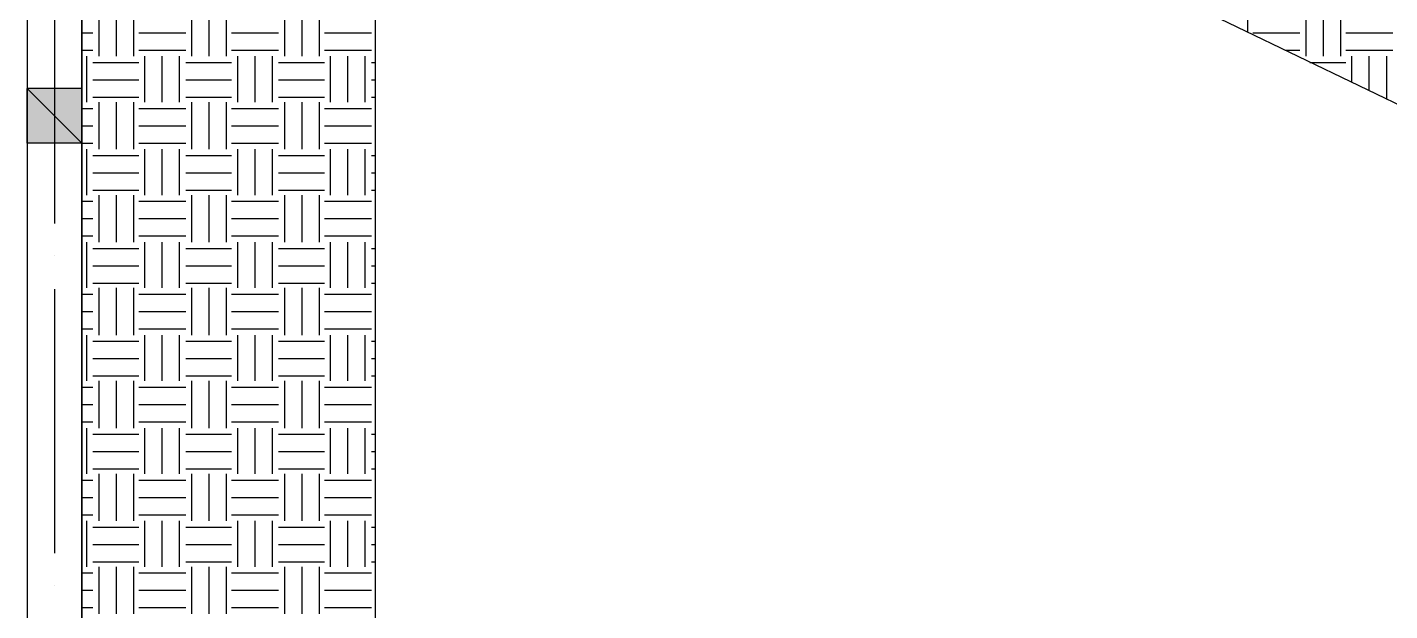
# Model space of a CAD drawing. Header units: millimetres. Extents: x 3504 to 3889, y 1729 to 1927.
# Drawn here: x 3548.91 to 3595.5, y 1833.23 to 1853.17 of the extents above; entities that cross this region are included whole.
import ezdxf

# ---------------------------------------------------------------- set-up
doc = ezdxf.new("R2010")
doc.units = ezdxf.units.MM

msp = doc.modelspace()

# ---------------------------------------------------------------- hatches: boundary and pattern name
at = {"true_color": 0x000000}
h = msp.add_hatch(color=18, dxfattribs=at)
h.paths.add_polyline_path([(3550.776, 1851.073), (3548.914, 1851.073), (3550.776, 1849.21)])
h.paths.add_polyline_path([(3548.914, 1851.073), (3550.776, 1849.21), (3548.914, 1849.21)])

# ---------------------------------------------------------------- linework, layer by layer
at = {"color": 18, "linetype": 'Continuous', "lineweight": -2, "true_color": 0x000000}
for p, q in [((3548.914, 1886.252), (3548.914, 1736.9)), ((3550.776, 1885.363), (3550.776, 1736.9)), ((3550.776, 1814.412), (3550.776, 1885.363)), ((3561.698, 1866.948), (3661.182, 1819.026)), ((3560.809, 1866.397), (3560.809, 1818.476)), ((3549.845, 1855.475), (3549.845, 1846.458)), ((3551.369, 1852.173), (3551.369, 1853.782)), ((3551.962, 1852.173), (3551.962, 1853.782)), ((3552.554, 1852.173), (3552.554, 1853.782)), ((3554.544, 1852.173), (3554.544, 1853.782)), ((3555.137, 1852.173), (3555.137, 1853.782)), ((3555.729, 1852.173), (3555.729, 1853.782)), ((3557.719, 1852.173), (3557.719, 1853.782)), ((3558.312, 1852.173), (3558.312, 1853.782)), ((3558.904, 1852.173), (3558.904, 1853.782)), ((3590.654, 1853.02), (3590.654, 1853.782)), ((3592.644, 1852.173), (3592.644, 1853.782)), ((3593.237, 1852.173), (3593.237, 1853.782)), ((3593.829, 1852.173), (3593.829, 1853.782)), ((3550.776, 1852.978), (3551.157, 1852.978)), ((3552.724, 1852.978), (3554.332, 1852.978)), ((3555.899, 1852.978), (3557.507, 1852.978)), ((3559.074, 1852.978), (3560.682, 1852.978)), ((3590.824, 1852.978), (3592.432, 1852.978)), ((3593.999, 1852.978), (3595.607, 1852.978)), ((3550.776, 1852.385), (3551.157, 1852.385)), ((3552.724, 1852.385), (3554.332, 1852.385)), ((3555.899, 1852.385), (3557.507, 1852.385)), ((3559.074, 1852.385), (3560.682, 1852.385)), ((3591.924, 1852.385), (3592.432, 1852.385)), ((3593.999, 1852.385), (3595.607, 1852.385)), ((3550.946, 1850.607), (3550.946, 1852.173)), ((3551.157, 1851.962), (3552.724, 1851.962)), ((3552.935, 1850.607), (3552.935, 1852.173)), ((3553.528, 1850.607), (3553.528, 1852.173)), ((3554.121, 1850.607), (3554.121, 1852.173)), ((3554.332, 1851.962), (3555.899, 1851.962)), ((3556.11, 1850.607), (3556.11, 1852.173)), ((3556.703, 1850.607), (3556.703, 1852.173)), ((3557.296, 1850.607), (3557.296, 1852.173)), ((3557.507, 1851.962), (3559.074, 1851.962)), ((3559.285, 1850.607), (3559.285, 1852.173)), ((3559.878, 1850.607), (3559.878, 1852.173)), ((3560.471, 1850.607), (3560.471, 1852.173)), ((3560.682, 1851.962), (3560.809, 1851.962)), ((3592.771, 1851.962), (3593.999, 1851.962)), ((3594.21, 1851.284), (3594.21, 1852.173)), ((3594.803, 1850.988), (3594.803, 1852.173)), ((3595.396, 1850.692), (3595.396, 1852.173)), ((3550.776, 1851.073), (3548.914, 1851.073)), ((3551.157, 1851.369), (3552.724, 1851.369)), ((3554.332, 1851.369), (3555.899, 1851.369)), ((3557.507, 1851.369), (3559.074, 1851.369)), ((3560.682, 1851.369), (3560.809, 1851.369)), ((3593.999, 1851.369), (3593.999, 1851.369)), ((3551.157, 1850.776), (3552.724, 1850.776)), ((3551.369, 1848.998), (3551.369, 1850.607)), ((3551.962, 1848.998), (3551.962, 1850.607)), ((3552.554, 1848.998), (3552.554, 1850.607)), ((3554.332, 1850.776), (3555.899, 1850.776)), ((3554.544, 1848.998), (3554.544, 1850.607)), ((3555.137, 1848.998), (3555.137, 1850.607)), ((3555.729, 1848.998), (3555.729, 1850.607)), ((3557.507, 1850.776), (3559.074, 1850.776)), ((3557.719, 1848.998), (3557.719, 1850.607)), ((3558.312, 1848.998), (3558.312, 1850.607)), ((3558.904, 1848.998), (3558.904, 1850.607)), ((3560.682, 1850.776), (3560.809, 1850.776)), ((3550.776, 1850.395), (3551.157, 1850.395)), ((3552.724, 1850.395), (3554.332, 1850.395)), ((3555.899, 1850.395), (3557.507, 1850.395)), ((3559.074, 1850.395), (3560.682, 1850.395)), ((3550.776, 1849.803), (3551.157, 1849.803)), ((3552.724, 1849.803), (3554.332, 1849.803)), ((3555.899, 1849.803), (3557.507, 1849.803)), ((3559.074, 1849.803), (3560.682, 1849.803)), ((3550.776, 1849.21), (3548.914, 1849.21)), ((3550.776, 1849.21), (3551.157, 1849.21)), ((3552.724, 1849.21), (3554.332, 1849.21)), ((3555.899, 1849.21), (3557.507, 1849.21)), ((3559.074, 1849.21), (3560.682, 1849.21)), ((3550.946, 1847.432), (3550.946, 1848.998)), ((3551.157, 1848.787), (3552.724, 1848.787)), ((3552.935, 1847.432), (3552.935, 1848.998)), ((3553.528, 1847.432), (3553.528, 1848.998)), ((3554.121, 1847.432), (3554.121, 1848.998)), ((3554.332, 1848.787), (3555.899, 1848.787)), ((3556.11, 1847.432), (3556.11, 1848.998)), ((3556.703, 1847.432), (3556.703, 1848.998)), ((3557.296, 1847.432), (3557.296, 1848.998)), ((3557.507, 1848.787), (3559.074, 1848.787)), ((3559.285, 1847.432), (3559.285, 1848.998)), ((3559.878, 1847.432), (3559.878, 1848.998)), ((3560.471, 1847.432), (3560.471, 1848.998)), ((3560.682, 1848.787), (3560.809, 1848.787)), ((3551.157, 1848.194), (3552.724, 1848.194)), ((3554.332, 1848.194), (3555.899, 1848.194)), ((3557.507, 1848.194), (3559.074, 1848.194)), ((3560.682, 1848.194), (3560.809, 1848.194)), ((3550.776, 1847.22), (3551.157, 1847.22)), ((3551.157, 1847.601), (3552.724, 1847.601)), ((3551.369, 1845.823), (3551.369, 1847.432)), ((3551.962, 1845.823), (3551.962, 1847.432)), ((3552.554, 1845.823), (3552.554, 1847.432)), ((3552.724, 1847.22), (3554.332, 1847.22)), ((3554.332, 1847.601), (3555.899, 1847.601)), ((3554.544, 1845.823), (3554.544, 1847.432)), ((3555.137, 1845.823), (3555.137, 1847.432)), ((3555.729, 1845.823), (3555.729, 1847.432)), ((3555.899, 1847.22), (3557.507, 1847.22)), ((3557.507, 1847.601), (3559.074, 1847.601)), ((3557.719, 1845.823), (3557.719, 1847.432)), ((3558.312, 1845.823), (3558.312, 1847.432)), ((3558.904, 1845.823), (3558.904, 1847.432)), ((3559.074, 1847.22), (3560.682, 1847.22)), ((3560.682, 1847.601), (3560.809, 1847.601)), ((3550.776, 1846.628), (3551.157, 1846.628)), ((3552.724, 1846.628), (3554.332, 1846.628)), ((3555.899, 1846.628), (3557.507, 1846.628)), ((3559.074, 1846.628), (3560.682, 1846.628)), ((3550.776, 1846.035), (3551.157, 1846.035)), ((3550.946, 1844.257), (3550.946, 1845.823)), ((3552.724, 1846.035), (3554.332, 1846.035)), ((3552.935, 1844.257), (3552.935, 1845.823)), ((3553.528, 1844.257), (3553.528, 1845.823)), ((3554.121, 1844.257), (3554.121, 1845.823)), ((3555.899, 1846.035), (3557.507, 1846.035)), ((3556.11, 1844.257), (3556.11, 1845.823)), ((3556.703, 1844.257), (3556.703, 1845.823)), ((3557.296, 1844.257), (3557.296, 1845.823)), ((3559.074, 1846.035), (3560.682, 1846.035)), ((3559.285, 1844.257), (3559.285, 1845.823)), ((3559.878, 1844.257), (3559.878, 1845.823)), ((3560.471, 1844.257), (3560.471, 1845.823)), ((3549.845, 1845.358), (3549.845, 1845.358)), ((3551.157, 1845.612), (3552.724, 1845.612)), ((3554.332, 1845.612), (3555.899, 1845.612)), ((3557.507, 1845.612), (3559.074, 1845.612)), ((3560.682, 1845.612), (3560.809, 1845.612)), ((3551.157, 1845.019), (3552.724, 1845.019)), ((3554.332, 1845.019), (3555.899, 1845.019)), ((3557.507, 1845.019), (3559.074, 1845.019)), ((3560.682, 1845.019), (3560.809, 1845.019)), ((3551.157, 1844.426), (3552.724, 1844.426)), ((3554.332, 1844.426), (3555.899, 1844.426)), ((3557.507, 1844.426), (3559.074, 1844.426)), ((3560.682, 1844.426), (3560.809, 1844.426)), ((3549.845, 1844.215), (3549.845, 1835.198)), ((3550.776, 1844.045), (3551.157, 1844.045)), ((3551.369, 1842.648), (3551.369, 1844.257)), ((3551.962, 1842.648), (3551.962, 1844.257)), ((3552.554, 1842.648), (3552.554, 1844.257)), ((3552.724, 1844.045), (3554.332, 1844.045)), ((3554.544, 1842.648), (3554.544, 1844.257)), ((3555.137, 1842.648), (3555.137, 1844.257)), ((3555.729, 1842.648), (3555.729, 1844.257)), ((3555.899, 1844.045), (3557.507, 1844.045)), ((3557.719, 1842.648), (3557.719, 1844.257)), ((3558.312, 1842.648), (3558.312, 1844.257)), ((3558.904, 1842.648), (3558.904, 1844.257)), ((3559.074, 1844.045), (3560.682, 1844.045)), ((3550.776, 1843.453), (3551.157, 1843.453)), ((3552.724, 1843.453), (3554.332, 1843.453)), ((3555.899, 1843.453), (3557.507, 1843.453)), ((3559.074, 1843.453), (3560.682, 1843.453)), ((3550.776, 1842.86), (3551.157, 1842.86)), ((3550.946, 1841.082), (3550.946, 1842.648)), ((3552.724, 1842.86), (3554.332, 1842.86)), ((3552.935, 1841.082), (3552.935, 1842.648)), ((3553.528, 1841.082), (3553.528, 1842.648)), ((3554.121, 1841.082), (3554.121, 1842.648)), ((3555.899, 1842.86), (3557.507, 1842.86)), ((3556.11, 1841.082), (3556.11, 1842.648)), ((3556.703, 1841.082), (3556.703, 1842.648)), ((3557.296, 1841.082), (3557.296, 1842.648)), ((3559.074, 1842.86), (3560.682, 1842.86)), ((3559.285, 1841.082), (3559.285, 1842.648)), ((3559.878, 1841.082), (3559.878, 1842.648)), ((3560.471, 1841.082), (3560.471, 1842.648)), ((3551.157, 1842.437), (3552.724, 1842.437)), ((3554.332, 1842.437), (3555.899, 1842.437)), ((3557.507, 1842.437), (3559.074, 1842.437)), ((3560.682, 1842.437), (3560.809, 1842.437)), ((3551.157, 1841.844), (3552.724, 1841.844)), ((3554.332, 1841.844), (3555.899, 1841.844)), ((3557.507, 1841.844), (3559.074, 1841.844)), ((3560.682, 1841.844), (3560.809, 1841.844)), ((3551.157, 1841.251), (3552.724, 1841.251)), ((3554.332, 1841.251), (3555.899, 1841.251)), ((3557.507, 1841.251), (3559.074, 1841.251)), ((3560.682, 1841.251), (3560.809, 1841.251)), ((3550.776, 1840.87), (3551.157, 1840.87)), ((3551.369, 1839.473), (3551.369, 1841.082)), ((3551.962, 1839.473), (3551.962, 1841.082)), ((3552.554, 1839.473), (3552.554, 1841.082)), ((3552.724, 1840.87), (3554.332, 1840.87)), ((3554.544, 1839.473), (3554.544, 1841.082)), ((3555.137, 1839.473), (3555.137, 1841.082)), ((3555.729, 1839.473), (3555.729, 1841.082)), ((3555.899, 1840.87), (3557.507, 1840.87)), ((3557.719, 1839.473), (3557.719, 1841.082)), ((3558.312, 1839.473), (3558.312, 1841.082)), ((3558.904, 1839.473), (3558.904, 1841.082)), ((3559.074, 1840.87), (3560.682, 1840.87)), ((3550.776, 1840.278), (3551.157, 1840.278)), ((3552.724, 1840.278), (3554.332, 1840.278)), ((3555.899, 1840.278), (3557.507, 1840.278)), ((3559.074, 1840.278), (3560.682, 1840.278)), ((3550.776, 1839.685), (3551.157, 1839.685)), ((3550.946, 1837.907), (3550.946, 1839.473)), ((3552.724, 1839.685), (3554.332, 1839.685)), ((3552.935, 1837.907), (3552.935, 1839.473)), ((3553.528, 1837.907), (3553.528, 1839.473)), ((3554.121, 1837.907), (3554.121, 1839.473)), ((3555.899, 1839.685), (3557.507, 1839.685)), ((3556.11, 1837.907), (3556.11, 1839.473)), ((3556.703, 1837.907), (3556.703, 1839.473)), ((3557.296, 1837.907), (3557.296, 1839.473)), ((3559.074, 1839.685), (3560.682, 1839.685)), ((3559.285, 1837.907), (3559.285, 1839.473)), ((3559.878, 1837.907), (3559.878, 1839.473)), ((3560.471, 1837.907), (3560.471, 1839.473)), ((3551.157, 1839.262), (3552.724, 1839.262)), ((3554.332, 1839.262), (3555.899, 1839.262)), ((3557.507, 1839.262), (3559.074, 1839.262)), ((3560.682, 1839.262), (3560.809, 1839.262)), ((3551.157, 1838.669), (3552.724, 1838.669)), ((3554.332, 1838.669), (3555.899, 1838.669)), ((3557.507, 1838.669), (3559.074, 1838.669)), ((3560.682, 1838.669), (3560.809, 1838.669)), ((3551.157, 1838.076), (3552.724, 1838.076)), ((3551.369, 1836.298), (3551.369, 1837.907)), ((3551.962, 1836.298), (3551.962, 1837.907)), ((3552.554, 1836.298), (3552.554, 1837.907)), ((3554.332, 1838.076), (3555.899, 1838.076)), ((3554.544, 1836.298), (3554.544, 1837.907)), ((3555.137, 1836.298), (3555.137, 1837.907)), ((3555.729, 1836.298), (3555.729, 1837.907)), ((3557.507, 1838.076), (3559.074, 1838.076)), ((3557.719, 1836.298), (3557.719, 1837.907)), ((3558.312, 1836.298), (3558.312, 1837.907)), ((3558.904, 1836.298), (3558.904, 1837.907)), ((3560.682, 1838.076), (3560.809, 1838.076)), ((3550.776, 1837.695), (3551.157, 1837.695)), ((3552.724, 1837.695), (3554.332, 1837.695)), ((3555.899, 1837.695), (3557.507, 1837.695)), ((3559.074, 1837.695), (3560.682, 1837.695)), ((3550.776, 1837.103), (3551.157, 1837.103)), ((3552.724, 1837.103), (3554.332, 1837.103)), ((3555.899, 1837.103), (3557.507, 1837.103)), ((3559.074, 1837.103), (3560.682, 1837.103)), ((3550.776, 1836.51), (3551.157, 1836.51)), ((3552.724, 1836.51), (3554.332, 1836.51)), ((3555.899, 1836.51), (3557.507, 1836.51)), ((3559.074, 1836.51), (3560.682, 1836.51)), ((3550.946, 1834.732), (3550.946, 1836.298)), ((3551.157, 1836.087), (3552.724, 1836.087)), ((3552.935, 1834.732), (3552.935, 1836.298)), ((3553.528, 1834.732), (3553.528, 1836.298)), ((3554.121, 1834.732), (3554.121, 1836.298)), ((3554.332, 1836.087), (3555.899, 1836.087)), ((3556.11, 1834.732), (3556.11, 1836.298)), ((3556.703, 1834.732), (3556.703, 1836.298)), ((3557.296, 1834.732), (3557.296, 1836.298)), ((3557.507, 1836.087), (3559.074, 1836.087)), ((3559.285, 1834.732), (3559.285, 1836.298)), ((3559.878, 1834.732), (3559.878, 1836.298)), ((3560.471, 1834.732), (3560.471, 1836.298)), ((3560.682, 1836.087), (3560.809, 1836.087)), ((3551.157, 1835.494), (3552.724, 1835.494)), ((3554.332, 1835.494), (3555.899, 1835.494)), ((3557.507, 1835.494), (3559.074, 1835.494)), ((3560.682, 1835.494), (3560.809, 1835.494)), ((3551.157, 1834.901), (3552.724, 1834.901)), ((3551.369, 1833.123), (3551.369, 1834.732)), ((3551.962, 1833.123), (3551.962, 1834.732)), ((3552.554, 1833.123), (3552.554, 1834.732)), ((3554.332, 1834.901), (3555.899, 1834.901)), ((3554.544, 1833.123), (3554.544, 1834.732)), ((3555.137, 1833.123), (3555.137, 1834.732)), ((3555.729, 1833.123), (3555.729, 1834.732)), ((3557.507, 1834.901), (3559.074, 1834.901)), ((3557.719, 1833.123), (3557.719, 1834.732)), ((3558.312, 1833.123), (3558.312, 1834.732)), ((3558.904, 1833.123), (3558.904, 1834.732)), ((3560.682, 1834.901), (3560.809, 1834.901)), ((3550.776, 1834.52), (3551.157, 1834.52)), ((3552.724, 1834.52), (3554.332, 1834.52)), ((3555.899, 1834.52), (3557.507, 1834.52)), ((3559.074, 1834.52), (3560.682, 1834.52)), ((3549.845, 1834.097), (3549.845, 1834.097)), ((3550.776, 1833.928), (3551.157, 1833.928)), ((3552.724, 1833.928), (3554.332, 1833.928)), ((3555.899, 1833.928), (3557.507, 1833.928)), ((3559.074, 1833.928), (3560.682, 1833.928)), ((3550.776, 1833.335), (3551.157, 1833.335)), ((3552.724, 1833.335), (3554.332, 1833.335)), ((3555.899, 1833.335), (3557.507, 1833.335)), ((3559.074, 1833.335), (3560.682, 1833.335))]:
    msp.add_line(p, q, dxfattribs=at)
for points in [[(3550.776, 1851.073), (3548.914, 1851.073), (3550.776, 1849.21)], [(3548.914, 1851.073), (3550.776, 1849.21), (3548.914, 1849.21)]]:
    msp.add_lwpolyline(points, close=True, dxfattribs=at)

doc.saveas('drawing.dxf')
